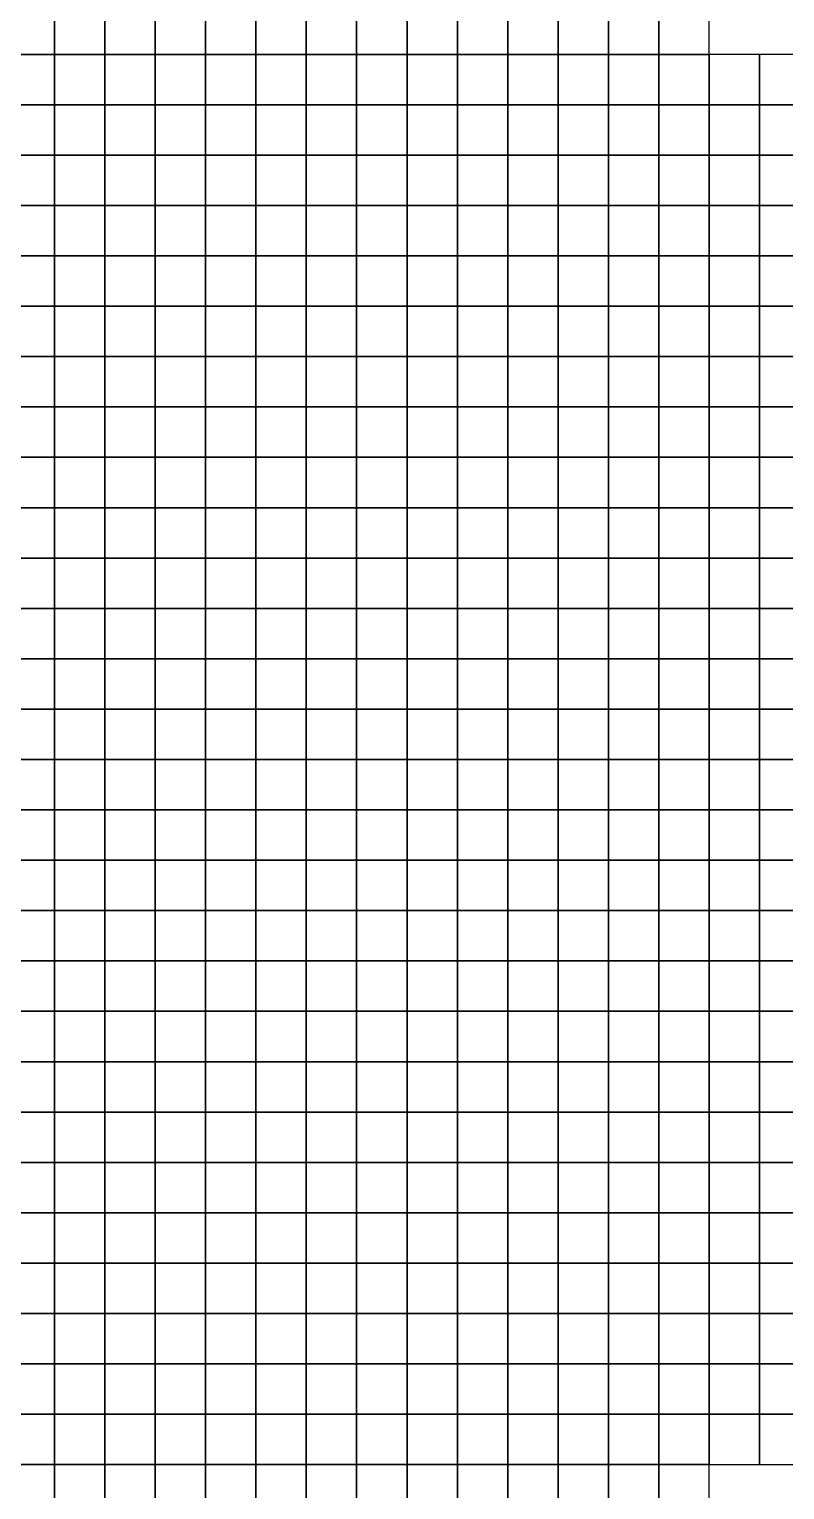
# Model space of a CAD drawing. Extents: x -2.8 to 74.5, y -0.2 to 18.4.
# Drawn here: x 51.57 to 54.57, y 6.1 to 11.9 of the extents above; entities that cross this region are included whole.
import ezdxf

# ---------------------------------------------------------------- set-up
doc = ezdxf.new("R2010")
doc.units = 0
doc.header["$MEASUREMENT"] = 0
doc.layers.add('layer_elements', color=7, linetype='Continuous')

msp = doc.modelspace()

# ---------------------------------------------------------------- linework, layer by layer
at = {"layer": 'layer_elements', "color": 171, "true_color": 0x8080ff}
for points in [[(51.47, 11.8), (51.67, 11.8), (51.67, 12), (51.47, 12)], [(51.67, 11.8), (51.87, 11.8), (51.87, 12), (51.67, 12)], [(51.87, 11.8), (52.07, 11.8), (52.07, 12), (51.87, 12)], [(51.47, 11.6), (51.67, 11.6), (51.67, 11.8), (51.47, 11.8)], [(51.67, 11.6), (51.87, 11.6), (51.87, 11.8), (51.67, 11.8)], [(51.87, 11.6), (52.07, 11.6), (52.07, 11.8), (51.87, 11.8)], [(52.07, 11.6), (52.27, 11.6), (52.27, 11.8), (52.07, 11.8)], [(52.67, 11.6), (52.87, 11.6), (52.87, 11.8), (52.67, 11.8)], [(51.47, 11.4), (51.67, 11.4), (51.67, 11.6), (51.47, 11.6)], [(51.67, 11.4), (51.87, 11.4), (51.87, 11.6), (51.67, 11.6)], [(51.87, 11.4), (52.07, 11.4), (52.07, 11.6), (51.87, 11.6)], [(52.07, 11.4), (52.27, 11.4), (52.27, 11.6), (52.07, 11.6)], [(52.27, 11.4), (52.47, 11.4), (52.47, 11.6), (52.27, 11.6)], [(52.47, 11.4), (52.67, 11.4), (52.67, 11.6), (52.47, 11.6)], [(52.67, 11.4), (52.87, 11.4), (52.87, 11.6), (52.67, 11.6)], [(52.87, 11.4), (53.07, 11.4), (53.07, 11.6), (52.87, 11.6)], [(51.47, 11.2), (51.67, 11.2), (51.67, 11.4), (51.47, 11.4)], [(51.67, 11.2), (51.87, 11.2), (51.87, 11.4), (51.67, 11.4)], [(51.87, 11.2), (52.07, 11.2), (52.07, 11.4), (51.87, 11.4)], [(52.07, 11.2), (52.27, 11.2), (52.27, 11.4), (52.07, 11.4)], [(52.27, 11.2), (52.47, 11.2), (52.47, 11.4), (52.27, 11.4)], [(52.47, 11.2), (52.67, 11.2), (52.67, 11.4), (52.47, 11.4)], [(52.67, 11.2), (52.87, 11.2), (52.87, 11.4), (52.67, 11.4)], [(52.87, 11.2), (53.07, 11.2), (53.07, 11.4), (52.87, 11.4)], [(51.47, 11), (51.67, 11), (51.67, 11.2), (51.47, 11.2)], [(51.67, 11), (51.87, 11), (51.87, 11.2), (51.67, 11.2)], [(51.87, 11), (52.07, 11), (52.07, 11.2), (51.87, 11.2)], [(52.07, 11), (52.27, 11), (52.27, 11.2), (52.07, 11.2)], [(52.27, 11), (52.47, 11), (52.47, 11.2), (52.27, 11.2)], [(52.47, 11), (52.67, 11), (52.67, 11.2), (52.47, 11.2)], [(52.67, 11), (52.87, 11), (52.87, 11.2), (52.67, 11.2)], [(52.87, 11), (53.07, 11), (53.07, 11.2), (52.87, 11.2)], [(53.07, 11), (53.27, 11), (53.27, 11.2), (53.07, 11.2)], [(53.27, 11), (53.47, 11), (53.47, 11.2), (53.27, 11.2)], [(51.47, 10.8), (51.67, 10.8), (51.67, 11), (51.47, 11)], [(51.67, 10.8), (51.87, 10.8), (51.87, 11), (51.67, 11)], [(51.87, 10.8), (52.07, 10.8), (52.07, 11), (51.87, 11)], [(52.07, 10.8), (52.27, 10.8), (52.27, 11), (52.07, 11)], [(52.27, 10.8), (52.47, 10.8), (52.47, 11), (52.27, 11)], [(52.47, 10.8), (52.67, 10.8), (52.67, 11), (52.47, 11)], [(52.67, 10.8), (52.87, 10.8), (52.87, 11), (52.67, 11)], [(52.87, 10.8), (53.07, 10.8), (53.07, 11), (52.87, 11)], [(53.07, 10.8), (53.27, 10.8), (53.27, 11), (53.07, 11)], [(53.27, 10.8), (53.47, 10.8), (53.47, 11), (53.27, 11)], [(53.47, 10.8), (53.67, 10.8), (53.67, 11), (53.47, 11)], [(53.67, 10.8), (53.87, 10.8), (53.87, 11), (53.67, 11)], [(53.87, 10.8), (54.07, 10.8), (54.07, 11), (53.87, 11)], [(54.07, 10.8), (54.27, 10.8), (54.27, 11), (54.07, 11)], [(54.27, 10.8), (54.47, 10.8), (54.47, 11), (54.27, 11)], [(54.47, 10.8), (54.67, 10.8), (54.67, 11), (54.47, 11)], [(51.47, 10.6), (51.67, 10.6), (51.67, 10.8), (51.47, 10.8)], [(51.67, 10.6), (51.87, 10.6), (51.87, 10.8), (51.67, 10.8)], [(51.87, 10.6), (52.07, 10.6), (52.07, 10.8), (51.87, 10.8)], [(52.07, 10.6), (52.27, 10.6), (52.27, 10.8), (52.07, 10.8)], [(52.27, 10.6), (52.47, 10.6), (52.47, 10.8), (52.27, 10.8)], [(52.47, 10.6), (52.67, 10.6), (52.67, 10.8), (52.47, 10.8)], [(52.67, 10.6), (52.87, 10.6), (52.87, 10.8), (52.67, 10.8)], [(52.87, 10.6), (53.07, 10.6), (53.07, 10.8), (52.87, 10.8)], [(53.07, 10.6), (53.27, 10.6), (53.27, 10.8), (53.07, 10.8)], [(53.27, 10.6), (53.47, 10.6), (53.47, 10.8), (53.27, 10.8)], [(53.47, 10.6), (53.67, 10.6), (53.67, 10.8), (53.47, 10.8)], [(53.67, 10.6), (53.87, 10.6), (53.87, 10.8), (53.67, 10.8)], [(53.87, 10.6), (54.07, 10.6), (54.07, 10.8), (53.87, 10.8)], [(54.07, 10.6), (54.27, 10.6), (54.27, 10.8), (54.07, 10.8)], [(54.27, 10.6), (54.47, 10.6), (54.47, 10.8), (54.27, 10.8)], [(54.47, 10.6), (54.67, 10.6), (54.67, 10.8), (54.47, 10.8)], [(51.47, 10.4), (51.67, 10.4), (51.67, 10.6), (51.47, 10.6)], [(51.67, 10.4), (51.87, 10.4), (51.87, 10.6), (51.67, 10.6)], [(51.87, 10.4), (52.07, 10.4), (52.07, 10.6), (51.87, 10.6)], [(52.07, 10.4), (52.27, 10.4), (52.27, 10.6), (52.07, 10.6)], [(52.27, 10.4), (52.47, 10.4), (52.47, 10.6), (52.27, 10.6)], [(52.47, 10.4), (52.67, 10.4), (52.67, 10.6), (52.47, 10.6)], [(52.67, 10.4), (52.87, 10.4), (52.87, 10.6), (52.67, 10.6)], [(52.87, 10.4), (53.07, 10.4), (53.07, 10.6), (52.87, 10.6)], [(53.07, 10.4), (53.27, 10.4), (53.27, 10.6), (53.07, 10.6)], [(53.27, 10.4), (53.47, 10.4), (53.47, 10.6), (53.27, 10.6)], [(53.47, 10.4), (53.67, 10.4), (53.67, 10.6), (53.47, 10.6)], [(53.67, 10.4), (53.87, 10.4), (53.87, 10.6), (53.67, 10.6)], [(53.87, 10.4), (54.07, 10.4), (54.07, 10.6), (53.87, 10.6)], [(54.07, 10.4), (54.27, 10.4), (54.27, 10.6), (54.07, 10.6)], [(54.27, 10.4), (54.47, 10.4), (54.47, 10.6), (54.27, 10.6)], [(54.47, 10.4), (54.67, 10.4), (54.67, 10.6), (54.47, 10.6)], [(51.47, 10.2), (51.67, 10.2), (51.67, 10.4), (51.47, 10.4)], [(51.67, 10.2), (51.87, 10.2), (51.87, 10.4), (51.67, 10.4)], [(51.87, 10.2), (52.07, 10.2), (52.07, 10.4), (51.87, 10.4)], [(52.07, 10.2), (52.27, 10.2), (52.27, 10.4), (52.07, 10.4)], [(52.27, 10.2), (52.47, 10.2), (52.47, 10.4), (52.27, 10.4)], [(52.47, 10.2), (52.67, 10.2), (52.67, 10.4), (52.47, 10.4)], [(52.67, 10.2), (52.87, 10.2), (52.87, 10.4), (52.67, 10.4)], [(52.87, 10.2), (53.07, 10.2), (53.07, 10.4), (52.87, 10.4)], [(53.07, 10.2), (53.27, 10.2), (53.27, 10.4), (53.07, 10.4)], [(53.27, 10.2), (53.47, 10.2), (53.47, 10.4), (53.27, 10.4)], [(53.47, 10.2), (53.67, 10.2), (53.67, 10.4), (53.47, 10.4)], [(53.67, 10.2), (53.87, 10.2), (53.87, 10.4), (53.67, 10.4)], [(53.87, 10.2), (54.07, 10.2), (54.07, 10.4), (53.87, 10.4)], [(54.07, 10.2), (54.27, 10.2), (54.27, 10.4), (54.07, 10.4)], [(54.27, 10.2), (54.47, 10.2), (54.47, 10.4), (54.27, 10.4)], [(54.47, 10.2), (54.67, 10.2), (54.67, 10.4), (54.47, 10.4)], [(51.47, 10), (51.67, 10), (51.67, 10.2), (51.47, 10.2)], [(51.67, 10), (51.87, 10), (51.87, 10.2), (51.67, 10.2)], [(51.87, 10), (52.07, 10), (52.07, 10.2), (51.87, 10.2)], [(52.07, 10), (52.27, 10), (52.27, 10.2), (52.07, 10.2)], [(52.27, 10), (52.47, 10), (52.47, 10.2), (52.27, 10.2)], [(52.47, 10), (52.67, 10), (52.67, 10.2), (52.47, 10.2)], [(52.67, 10), (52.87, 10), (52.87, 10.2), (52.67, 10.2)], [(52.87, 10), (53.07, 10), (53.07, 10.2), (52.87, 10.2)], [(53.07, 10), (53.27, 10), (53.27, 10.2), (53.07, 10.2)], [(53.27, 10), (53.47, 10), (53.47, 10.2), (53.27, 10.2)], [(53.47, 10), (53.67, 10), (53.67, 10.2), (53.47, 10.2)], [(53.67, 10), (53.87, 10), (53.87, 10.2), (53.67, 10.2)], [(53.87, 10), (54.07, 10), (54.07, 10.2), (53.87, 10.2)], [(54.07, 10), (54.27, 10), (54.27, 10.2), (54.07, 10.2)], [(54.27, 10), (54.47, 10), (54.47, 10.2), (54.27, 10.2)], [(54.47, 10), (54.67, 10), (54.67, 10.2), (54.47, 10.2)], [(51.47, 9.8), (51.67, 9.8), (51.67, 10), (51.47, 10)], [(51.67, 9.8), (51.87, 9.8), (51.87, 10), (51.67, 10)], [(51.87, 9.8), (52.07, 9.8), (52.07, 10), (51.87, 10)], [(52.07, 9.8), (52.27, 9.8), (52.27, 10), (52.07, 10)], [(52.27, 9.8), (52.47, 9.8), (52.47, 10), (52.27, 10)], [(52.47, 9.8), (52.67, 9.8), (52.67, 10), (52.47, 10)], [(52.67, 9.8), (52.87, 9.8), (52.87, 10), (52.67, 10)], [(52.87, 9.8), (53.07, 9.8), (53.07, 10), (52.87, 10)], [(53.07, 9.8), (53.27, 9.8), (53.27, 10), (53.07, 10)], [(53.27, 9.8), (53.47, 9.8), (53.47, 10), (53.27, 10)], [(53.47, 9.8), (53.67, 9.8), (53.67, 10), (53.47, 10)], [(53.67, 9.8), (53.87, 9.8), (53.87, 10), (53.67, 10)], [(53.87, 9.8), (54.07, 9.8), (54.07, 10), (53.87, 10)], [(54.07, 9.8), (54.27, 9.8), (54.27, 10), (54.07, 10)], [(54.27, 9.8), (54.47, 9.8), (54.47, 10), (54.27, 10)], [(54.47, 9.8), (54.67, 9.8), (54.67, 10), (54.47, 10)], [(51.47, 9.6), (51.67, 9.6), (51.67, 9.8), (51.47, 9.8)], [(51.67, 9.6), (51.87, 9.6), (51.87, 9.8), (51.67, 9.8)], [(51.87, 9.6), (52.07, 9.6), (52.07, 9.8), (51.87, 9.8)], [(52.07, 9.6), (52.27, 9.6), (52.27, 9.8), (52.07, 9.8)], [(52.27, 9.6), (52.47, 9.6), (52.47, 9.8), (52.27, 9.8)], [(52.47, 9.6), (52.67, 9.6), (52.67, 9.8), (52.47, 9.8)], [(52.67, 9.6), (52.87, 9.6), (52.87, 9.8), (52.67, 9.8)], [(52.87, 9.6), (53.07, 9.6), (53.07, 9.8), (52.87, 9.8)], [(53.07, 9.6), (53.27, 9.6), (53.27, 9.8), (53.07, 9.8)], [(53.27, 9.6), (53.47, 9.6), (53.47, 9.8), (53.27, 9.8)], [(53.47, 9.6), (53.67, 9.6), (53.67, 9.8), (53.47, 9.8)], [(53.67, 9.6), (53.87, 9.6), (53.87, 9.8), (53.67, 9.8)], [(53.87, 9.6), (54.07, 9.6), (54.07, 9.8), (53.87, 9.8)], [(54.07, 9.6), (54.27, 9.6), (54.27, 9.8), (54.07, 9.8)], [(54.27, 9.6), (54.47, 9.6), (54.47, 9.8), (54.27, 9.8)], [(54.47, 9.6), (54.67, 9.6), (54.67, 9.8), (54.47, 9.8)], [(51.47, 9.4), (51.67, 9.4), (51.67, 9.6), (51.47, 9.6)], [(51.67, 9.4), (51.87, 9.4), (51.87, 9.6), (51.67, 9.6)], [(51.87, 9.4), (52.07, 9.4), (52.07, 9.6), (51.87, 9.6)], [(52.07, 9.4), (52.27, 9.4), (52.27, 9.6), (52.07, 9.6)], [(52.27, 9.4), (52.47, 9.4), (52.47, 9.6), (52.27, 9.6)], [(52.47, 9.4), (52.67, 9.4), (52.67, 9.6), (52.47, 9.6)], [(52.67, 9.4), (52.87, 9.4), (52.87, 9.6), (52.67, 9.6)], [(52.87, 9.4), (53.07, 9.4), (53.07, 9.6), (52.87, 9.6)], [(53.07, 9.4), (53.27, 9.4), (53.27, 9.6), (53.07, 9.6)], [(53.27, 9.4), (53.47, 9.4), (53.47, 9.6), (53.27, 9.6)], [(53.47, 9.4), (53.67, 9.4), (53.67, 9.6), (53.47, 9.6)], [(53.67, 9.4), (53.87, 9.4), (53.87, 9.6), (53.67, 9.6)], [(53.87, 9.4), (54.07, 9.4), (54.07, 9.6), (53.87, 9.6)], [(54.07, 9.4), (54.27, 9.4), (54.27, 9.6), (54.07, 9.6)], [(54.27, 9.4), (54.47, 9.4), (54.47, 9.6), (54.27, 9.6)], [(54.47, 9.4), (54.67, 9.4), (54.67, 9.6), (54.47, 9.6)], [(51.47, 9.2), (51.67, 9.2), (51.67, 9.4), (51.47, 9.4)], [(51.67, 9.2), (51.87, 9.2), (51.87, 9.4), (51.67, 9.4)], [(51.87, 9.2), (52.07, 9.2), (52.07, 9.4), (51.87, 9.4)], [(52.07, 9.2), (52.27, 9.2), (52.27, 9.4), (52.07, 9.4)], [(52.27, 9.2), (52.47, 9.2), (52.47, 9.4), (52.27, 9.4)], [(52.47, 9.2), (52.67, 9.2), (52.67, 9.4), (52.47, 9.4)], [(52.67, 9.2), (52.87, 9.2), (52.87, 9.4), (52.67, 9.4)], [(52.87, 9.2), (53.07, 9.2), (53.07, 9.4), (52.87, 9.4)], [(53.07, 9.2), (53.27, 9.2), (53.27, 9.4), (53.07, 9.4)], [(53.27, 9.2), (53.47, 9.2), (53.47, 9.4), (53.27, 9.4)], [(53.47, 9.2), (53.67, 9.2), (53.67, 9.4), (53.47, 9.4)], [(53.67, 9.2), (53.87, 9.2), (53.87, 9.4), (53.67, 9.4)], [(53.87, 9.2), (54.07, 9.2), (54.07, 9.4), (53.87, 9.4)], [(54.07, 9.2), (54.27, 9.2), (54.27, 9.4), (54.07, 9.4)], [(54.27, 9.2), (54.47, 9.2), (54.47, 9.4), (54.27, 9.4)], [(54.47, 9.2), (54.67, 9.2), (54.67, 9.4), (54.47, 9.4)], [(51.47, 9), (51.67, 9), (51.67, 9.2), (51.47, 9.2)], [(51.67, 9), (51.87, 9), (51.87, 9.2), (51.67, 9.2)], [(51.87, 9), (52.07, 9), (52.07, 9.2), (51.87, 9.2)], [(52.07, 9), (52.27, 9), (52.27, 9.2), (52.07, 9.2)], [(52.27, 9), (52.47, 9), (52.47, 9.2), (52.27, 9.2)], [(52.47, 9), (52.67, 9), (52.67, 9.2), (52.47, 9.2)], [(52.67, 9), (52.87, 9), (52.87, 9.2), (52.67, 9.2)], [(52.87, 9), (53.07, 9), (53.07, 9.2), (52.87, 9.2)], [(53.07, 9), (53.27, 9), (53.27, 9.2), (53.07, 9.2)], [(53.27, 9), (53.47, 9), (53.47, 9.2), (53.27, 9.2)], [(53.47, 9), (53.67, 9), (53.67, 9.2), (53.47, 9.2)], [(53.67, 9), (53.87, 9), (53.87, 9.2), (53.67, 9.2)], [(53.87, 9), (54.07, 9), (54.07, 9.2), (53.87, 9.2)], [(54.07, 9), (54.27, 9), (54.27, 9.2), (54.07, 9.2)], [(54.27, 9), (54.47, 9), (54.47, 9.2), (54.27, 9.2)], [(54.47, 9), (54.67, 9), (54.67, 9.2), (54.47, 9.2)], [(51.47, 8.8), (51.67, 8.8), (51.67, 9), (51.47, 9)], [(51.67, 8.8), (51.87, 8.8), (51.87, 9), (51.67, 9)], [(51.87, 8.8), (52.07, 8.8), (52.07, 9), (51.87, 9)], [(52.07, 8.8), (52.27, 8.8), (52.27, 9), (52.07, 9)], [(52.27, 8.8), (52.47, 8.8), (52.47, 9), (52.27, 9)], [(52.47, 8.8), (52.67, 8.8), (52.67, 9), (52.47, 9)], [(52.67, 8.8), (52.87, 8.8), (52.87, 9), (52.67, 9)], [(52.87, 8.8), (53.07, 8.8), (53.07, 9), (52.87, 9)], [(53.07, 8.8), (53.27, 8.8), (53.27, 9), (53.07, 9)], [(53.27, 8.8), (53.47, 8.8), (53.47, 9), (53.27, 9)], [(53.47, 8.8), (53.67, 8.8), (53.67, 9), (53.47, 9)], [(53.67, 8.8), (53.87, 8.8), (53.87, 9), (53.67, 9)], [(53.87, 8.8), (54.07, 8.8), (54.07, 9), (53.87, 9)], [(54.07, 8.8), (54.27, 8.8), (54.27, 9), (54.07, 9)], [(54.27, 8.8), (54.47, 8.8), (54.47, 9), (54.27, 9)], [(54.47, 8.8), (54.67, 8.8), (54.67, 9), (54.47, 9)], [(51.47, 8.6), (51.67, 8.6), (51.67, 8.8), (51.47, 8.8)], [(51.67, 8.6), (51.87, 8.6), (51.87, 8.8), (51.67, 8.8)], [(51.87, 8.6), (52.07, 8.6), (52.07, 8.8), (51.87, 8.8)], [(52.07, 8.6), (52.27, 8.6), (52.27, 8.8), (52.07, 8.8)], [(52.27, 8.6), (52.47, 8.6), (52.47, 8.8), (52.27, 8.8)], [(52.47, 8.6), (52.67, 8.6), (52.67, 8.8), (52.47, 8.8)], [(52.67, 8.6), (52.87, 8.6), (52.87, 8.8), (52.67, 8.8)], [(52.87, 8.6), (53.07, 8.6), (53.07, 8.8), (52.87, 8.8)], [(53.07, 8.6), (53.27, 8.6), (53.27, 8.8), (53.07, 8.8)], [(53.27, 8.6), (53.47, 8.6), (53.47, 8.8), (53.27, 8.8)], [(53.47, 8.6), (53.67, 8.6), (53.67, 8.8), (53.47, 8.8)], [(53.67, 8.6), (53.87, 8.6), (53.87, 8.8), (53.67, 8.8)], [(53.87, 8.6), (54.07, 8.6), (54.07, 8.8), (53.87, 8.8)], [(54.07, 8.6), (54.27, 8.6), (54.27, 8.8), (54.07, 8.8)], [(54.27, 8.6), (54.47, 8.6), (54.47, 8.8), (54.27, 8.8)], [(54.47, 8.6), (54.67, 8.6), (54.67, 8.8), (54.47, 8.8)], [(51.47, 8.4), (51.67, 8.4), (51.67, 8.6), (51.47, 8.6)], [(51.67, 8.4), (51.87, 8.4), (51.87, 8.6), (51.67, 8.6)], [(51.87, 8.4), (52.07, 8.4), (52.07, 8.6), (51.87, 8.6)], [(52.07, 8.4), (52.27, 8.4), (52.27, 8.6), (52.07, 8.6)], [(52.27, 8.4), (52.47, 8.4), (52.47, 8.6), (52.27, 8.6)], [(52.47, 8.4), (52.67, 8.4), (52.67, 8.6), (52.47, 8.6)], [(52.67, 8.4), (52.87, 8.4), (52.87, 8.6), (52.67, 8.6)], [(52.87, 8.4), (53.07, 8.4), (53.07, 8.6), (52.87, 8.6)], [(53.07, 8.4), (53.27, 8.4), (53.27, 8.6), (53.07, 8.6)], [(53.27, 8.4), (53.47, 8.4), (53.47, 8.6), (53.27, 8.6)], [(53.47, 8.4), (53.67, 8.4), (53.67, 8.6), (53.47, 8.6)], [(53.67, 8.4), (53.87, 8.4), (53.87, 8.6), (53.67, 8.6)], [(53.87, 8.4), (54.07, 8.4), (54.07, 8.6), (53.87, 8.6)], [(54.07, 8.4), (54.27, 8.4), (54.27, 8.6), (54.07, 8.6)], [(54.27, 8.4), (54.47, 8.4), (54.47, 8.6), (54.27, 8.6)], [(54.47, 8.4), (54.67, 8.4), (54.67, 8.6), (54.47, 8.6)], [(51.47, 8.2), (51.67, 8.2), (51.67, 8.4), (51.47, 8.4)], [(51.67, 8.2), (51.87, 8.2), (51.87, 8.4), (51.67, 8.4)], [(51.87, 8.2), (52.07, 8.2), (52.07, 8.4), (51.87, 8.4)], [(52.07, 8.2), (52.27, 8.2), (52.27, 8.4), (52.07, 8.4)], [(52.27, 8.2), (52.47, 8.2), (52.47, 8.4), (52.27, 8.4)], [(52.47, 8.2), (52.67, 8.2), (52.67, 8.4), (52.47, 8.4)], [(52.67, 8.2), (52.87, 8.2), (52.87, 8.4), (52.67, 8.4)], [(52.87, 8.2), (53.07, 8.2), (53.07, 8.4), (52.87, 8.4)], [(53.07, 8.2), (53.27, 8.2), (53.27, 8.4), (53.07, 8.4)], [(53.27, 8.2), (53.47, 8.2), (53.47, 8.4), (53.27, 8.4)], [(53.47, 8.2), (53.67, 8.2), (53.67, 8.4), (53.47, 8.4)], [(53.67, 8.2), (53.87, 8.2), (53.87, 8.4), (53.67, 8.4)], [(53.87, 8.2), (54.07, 8.2), (54.07, 8.4), (53.87, 8.4)], [(54.07, 8.2), (54.27, 8.2), (54.27, 8.4), (54.07, 8.4)], [(54.27, 8.2), (54.47, 8.2), (54.47, 8.4), (54.27, 8.4)], [(54.47, 8.2), (54.67, 8.2), (54.67, 8.4), (54.47, 8.4)], [(51.47, 8), (51.67, 8), (51.67, 8.2), (51.47, 8.2)], [(51.67, 8), (51.87, 8), (51.87, 8.2), (51.67, 8.2)], [(51.87, 8), (52.07, 8), (52.07, 8.2), (51.87, 8.2)], [(52.07, 8), (52.27, 8), (52.27, 8.2), (52.07, 8.2)], [(52.27, 8), (52.47, 8), (52.47, 8.2), (52.27, 8.2)], [(52.47, 8), (52.67, 8), (52.67, 8.2), (52.47, 8.2)], [(52.67, 8), (52.87, 8), (52.87, 8.2), (52.67, 8.2)], [(52.87, 8), (53.07, 8), (53.07, 8.2), (52.87, 8.2)], [(53.07, 8), (53.27, 8), (53.27, 8.2), (53.07, 8.2)], [(53.27, 8), (53.47, 8), (53.47, 8.2), (53.27, 8.2)], [(53.47, 8), (53.67, 8), (53.67, 8.2), (53.47, 8.2)], [(53.67, 8), (53.87, 8), (53.87, 8.2), (53.67, 8.2)], [(53.87, 8), (54.07, 8), (54.07, 8.2), (53.87, 8.2)], [(54.07, 8), (54.27, 8), (54.27, 8.2), (54.07, 8.2)], [(54.27, 8), (54.47, 8), (54.47, 8.2), (54.27, 8.2)], [(54.47, 8), (54.67, 8), (54.67, 8.2), (54.47, 8.2)], [(51.47, 7.8), (51.67, 7.8), (51.67, 8), (51.47, 8)], [(51.67, 7.8), (51.87, 7.8), (51.87, 8), (51.67, 8)], [(51.87, 7.8), (52.07, 7.8), (52.07, 8), (51.87, 8)], [(52.07, 7.8), (52.27, 7.8), (52.27, 8), (52.07, 8)], [(52.27, 7.8), (52.47, 7.8), (52.47, 8), (52.27, 8)], [(52.47, 7.8), (52.67, 7.8), (52.67, 8), (52.47, 8)], [(52.67, 7.8), (52.87, 7.8), (52.87, 8), (52.67, 8)], [(52.87, 7.8), (53.07, 7.8), (53.07, 8), (52.87, 8)], [(53.07, 7.8), (53.27, 7.8), (53.27, 8), (53.07, 8)], [(53.27, 7.8), (53.47, 7.8), (53.47, 8), (53.27, 8)], [(53.47, 7.8), (53.67, 7.8), (53.67, 8), (53.47, 8)], [(53.67, 7.8), (53.87, 7.8), (53.87, 8), (53.67, 8)], [(53.87, 7.8), (54.07, 7.8), (54.07, 8), (53.87, 8)], [(54.07, 7.8), (54.27, 7.8), (54.27, 8), (54.07, 8)], [(54.27, 7.8), (54.47, 7.8), (54.47, 8), (54.27, 8)], [(54.47, 7.8), (54.67, 7.8), (54.67, 8), (54.47, 8)], [(51.47, 7.6), (51.67, 7.6), (51.67, 7.8), (51.47, 7.8)], [(51.67, 7.6), (51.87, 7.6), (51.87, 7.8), (51.67, 7.8)], [(51.87, 7.6), (52.07, 7.6), (52.07, 7.8), (51.87, 7.8)], [(52.07, 7.6), (52.27, 7.6), (52.27, 7.8), (52.07, 7.8)], [(52.27, 7.6), (52.47, 7.6), (52.47, 7.8), (52.27, 7.8)], [(52.47, 7.6), (52.67, 7.6), (52.67, 7.8), (52.47, 7.8)], [(52.67, 7.6), (52.87, 7.6), (52.87, 7.8), (52.67, 7.8)], [(52.87, 7.6), (53.07, 7.6), (53.07, 7.8), (52.87, 7.8)], [(53.07, 7.6), (53.27, 7.6), (53.27, 7.8), (53.07, 7.8)], [(53.27, 7.6), (53.47, 7.6), (53.47, 7.8), (53.27, 7.8)], [(53.47, 7.6), (53.67, 7.6), (53.67, 7.8), (53.47, 7.8)], [(53.67, 7.6), (53.87, 7.6), (53.87, 7.8), (53.67, 7.8)], [(53.87, 7.6), (54.07, 7.6), (54.07, 7.8), (53.87, 7.8)], [(54.07, 7.6), (54.27, 7.6), (54.27, 7.8), (54.07, 7.8)], [(54.27, 7.6), (54.47, 7.6), (54.47, 7.8), (54.27, 7.8)], [(54.47, 7.6), (54.67, 7.6), (54.67, 7.8), (54.47, 7.8)], [(51.47, 7.4), (51.67, 7.4), (51.67, 7.6), (51.47, 7.6)], [(51.67, 7.4), (51.87, 7.4), (51.87, 7.6), (51.67, 7.6)], [(51.87, 7.4), (52.07, 7.4), (52.07, 7.6), (51.87, 7.6)], [(52.07, 7.4), (52.27, 7.4), (52.27, 7.6), (52.07, 7.6)], [(52.27, 7.4), (52.47, 7.4), (52.47, 7.6), (52.27, 7.6)], [(52.47, 7.4), (52.67, 7.4), (52.67, 7.6), (52.47, 7.6)], [(52.67, 7.4), (52.87, 7.4), (52.87, 7.6), (52.67, 7.6)], [(52.87, 7.4), (53.07, 7.4), (53.07, 7.6), (52.87, 7.6)], [(53.07, 7.4), (53.27, 7.4), (53.27, 7.6), (53.07, 7.6)], [(53.27, 7.4), (53.47, 7.4), (53.47, 7.6), (53.27, 7.6)], [(53.47, 7.4), (53.67, 7.4), (53.67, 7.6), (53.47, 7.6)], [(53.67, 7.4), (53.87, 7.4), (53.87, 7.6), (53.67, 7.6)], [(53.87, 7.4), (54.07, 7.4), (54.07, 7.6), (53.87, 7.6)], [(54.07, 7.4), (54.27, 7.4), (54.27, 7.6), (54.07, 7.6)], [(54.27, 7.4), (54.47, 7.4), (54.47, 7.6), (54.27, 7.6)], [(54.47, 7.4), (54.67, 7.4), (54.67, 7.6), (54.47, 7.6)], [(51.47, 7.2), (51.67, 7.2), (51.67, 7.4), (51.47, 7.4)], [(51.67, 7.2), (51.87, 7.2), (51.87, 7.4), (51.67, 7.4)], [(51.87, 7.2), (52.07, 7.2), (52.07, 7.4), (51.87, 7.4)], [(52.07, 7.2), (52.27, 7.2), (52.27, 7.4), (52.07, 7.4)], [(52.27, 7.2), (52.47, 7.2), (52.47, 7.4), (52.27, 7.4)], [(52.47, 7.2), (52.67, 7.2), (52.67, 7.4), (52.47, 7.4)], [(52.67, 7.2), (52.87, 7.2), (52.87, 7.4), (52.67, 7.4)], [(52.87, 7.2), (53.07, 7.2), (53.07, 7.4), (52.87, 7.4)], [(53.07, 7.2), (53.27, 7.2), (53.27, 7.4), (53.07, 7.4)], [(53.27, 7.2), (53.47, 7.2), (53.47, 7.4), (53.27, 7.4)], [(53.47, 7.2), (53.67, 7.2), (53.67, 7.4), (53.47, 7.4)], [(53.67, 7.2), (53.87, 7.2), (53.87, 7.4), (53.67, 7.4)], [(53.87, 7.2), (54.07, 7.2), (54.07, 7.4), (53.87, 7.4)], [(54.07, 7.2), (54.27, 7.2), (54.27, 7.4), (54.07, 7.4)], [(54.27, 7.2), (54.47, 7.2), (54.47, 7.4), (54.27, 7.4)], [(54.47, 7.2), (54.67, 7.2), (54.67, 7.4), (54.47, 7.4)], [(51.47, 7), (51.67, 7), (51.67, 7.2), (51.47, 7.2)], [(51.67, 7), (51.87, 7), (51.87, 7.2), (51.67, 7.2)], [(51.87, 7), (52.07, 7), (52.07, 7.2), (51.87, 7.2)], [(52.07, 7), (52.27, 7), (52.27, 7.2), (52.07, 7.2)], [(52.27, 7), (52.47, 7), (52.47, 7.2), (52.27, 7.2)], [(52.47, 7), (52.67, 7), (52.67, 7.2), (52.47, 7.2)], [(52.67, 7), (52.87, 7), (52.87, 7.2), (52.67, 7.2)], [(52.87, 7), (53.07, 7), (53.07, 7.2), (52.87, 7.2)], [(53.07, 7), (53.27, 7), (53.27, 7.2), (53.07, 7.2)], [(53.27, 7), (53.47, 7), (53.47, 7.2), (53.27, 7.2)], [(53.47, 7), (53.67, 7), (53.67, 7.2), (53.47, 7.2)], [(53.67, 7), (53.87, 7), (53.87, 7.2), (53.67, 7.2)], [(53.87, 7), (54.07, 7), (54.07, 7.2), (53.87, 7.2)], [(54.07, 7), (54.27, 7), (54.27, 7.2), (54.07, 7.2)], [(54.27, 7), (54.47, 7), (54.47, 7.2), (54.27, 7.2)], [(54.47, 7), (54.67, 7), (54.67, 7.2), (54.47, 7.2)], [(51.47, 6.8), (51.67, 6.8), (51.67, 7), (51.47, 7)], [(51.67, 6.8), (51.87, 6.8), (51.87, 7), (51.67, 7)], [(51.87, 6.8), (52.07, 6.8), (52.07, 7), (51.87, 7)], [(52.07, 6.8), (52.27, 6.8), (52.27, 7), (52.07, 7)], [(52.27, 6.8), (52.47, 6.8), (52.47, 7), (52.27, 7)], [(52.47, 6.8), (52.67, 6.8), (52.67, 7), (52.47, 7)], [(52.67, 6.8), (52.87, 6.8), (52.87, 7), (52.67, 7)], [(52.87, 6.8), (53.07, 6.8), (53.07, 7), (52.87, 7)], [(53.07, 6.8), (53.27, 6.8), (53.27, 7), (53.07, 7)], [(53.27, 6.8), (53.47, 6.8), (53.47, 7), (53.27, 7)], [(53.47, 6.8), (53.67, 6.8), (53.67, 7), (53.47, 7)], [(53.67, 6.8), (53.87, 6.8), (53.87, 7), (53.67, 7)], [(53.87, 6.8), (54.07, 6.8), (54.07, 7), (53.87, 7)], [(54.07, 6.8), (54.27, 6.8), (54.27, 7), (54.07, 7)], [(54.27, 6.8), (54.47, 6.8), (54.47, 7), (54.27, 7)], [(54.47, 6.8), (54.67, 6.8), (54.67, 7), (54.47, 7)], [(51.47, 6.6), (51.67, 6.6), (51.67, 6.8), (51.47, 6.8)], [(51.67, 6.6), (51.87, 6.6), (51.87, 6.8), (51.67, 6.8)], [(51.87, 6.6), (52.07, 6.6), (52.07, 6.8), (51.87, 6.8)], [(52.07, 6.6), (52.27, 6.6), (52.27, 6.8), (52.07, 6.8)], [(52.27, 6.6), (52.47, 6.6), (52.47, 6.8), (52.27, 6.8)], [(52.47, 6.6), (52.67, 6.6), (52.67, 6.8), (52.47, 6.8)], [(52.67, 6.6), (52.87, 6.6), (52.87, 6.8), (52.67, 6.8)], [(52.87, 6.6), (53.07, 6.6), (53.07, 6.8), (52.87, 6.8)], [(53.07, 6.6), (53.27, 6.6), (53.27, 6.8), (53.07, 6.8)], [(53.27, 6.6), (53.47, 6.6), (53.47, 6.8), (53.27, 6.8)], [(51.47, 6.4), (51.67, 6.4), (51.67, 6.6), (51.47, 6.6)], [(51.67, 6.4), (51.87, 6.4), (51.87, 6.6), (51.67, 6.6)], [(51.87, 6.4), (52.07, 6.4), (52.07, 6.6), (51.87, 6.6)], [(52.07, 6.4), (52.27, 6.4), (52.27, 6.6), (52.07, 6.6)], [(52.27, 6.4), (52.47, 6.4), (52.47, 6.6), (52.27, 6.6)], [(52.47, 6.4), (52.67, 6.4), (52.67, 6.6), (52.47, 6.6)], [(52.67, 6.4), (52.87, 6.4), (52.87, 6.6), (52.67, 6.6)], [(52.87, 6.4), (53.07, 6.4), (53.07, 6.6), (52.87, 6.6)], [(53.07, 6.4), (53.27, 6.4), (53.27, 6.6), (53.07, 6.6)], [(53.27, 6.4), (53.47, 6.4), (53.47, 6.6), (53.27, 6.6)], [(51.47, 6.2), (51.67, 6.2), (51.67, 6.4), (51.47, 6.4)], [(51.67, 6.2), (51.87, 6.2), (51.87, 6.4), (51.67, 6.4)], [(51.87, 6.2), (52.07, 6.2), (52.07, 6.4), (51.87, 6.4)], [(52.07, 6.2), (52.27, 6.2), (52.27, 6.4), (52.07, 6.4)], [(52.27, 6.2), (52.47, 6.2), (52.47, 6.4), (52.27, 6.4)], [(52.47, 6.2), (52.67, 6.2), (52.67, 6.4), (52.47, 6.4)], [(52.67, 6.2), (52.87, 6.2), (52.87, 6.4), (52.67, 6.4)], [(52.87, 6.2), (53.07, 6.2), (53.07, 6.4), (52.87, 6.4)], [(53.07, 6.2), (53.27, 6.2), (53.27, 6.4), (53.07, 6.4)], [(53.27, 6.2), (53.47, 6.2), (53.47, 6.4), (53.27, 6.4)], [(51.47, 6), (51.67, 6), (51.67, 6.2), (51.47, 6.2)], [(51.67, 6), (51.87, 6), (51.87, 6.2), (51.67, 6.2)], [(51.87, 6), (52.07, 6), (52.07, 6.2), (51.87, 6.2)], [(52.07, 6), (52.27, 6), (52.27, 6.2), (52.07, 6.2)], [(52.27, 6), (52.47, 6), (52.47, 6.2), (52.27, 6.2)], [(52.47, 6), (52.67, 6), (52.67, 6.2), (52.47, 6.2)], [(52.67, 6), (52.87, 6), (52.87, 6.2), (52.67, 6.2)], [(52.87, 6), (53.07, 6), (53.07, 6.2), (52.87, 6.2)], [(53.07, 6), (53.27, 6), (53.27, 6.2), (53.07, 6.2)], [(53.27, 6), (53.47, 6), (53.47, 6.2), (53.27, 6.2)], [(53.47, 6), (53.67, 6), (53.67, 6.2), (53.47, 6.2)], [(53.87, 6), (54.07, 6, 0), (54.07, 6.2, 0), (53.87, 6.2)]]:
    msp.add_3dface(points, dxfattribs=at)
at = {"layer": 'layer_elements', "color": 51, "true_color": 0xffff73}
for points in [[(52.07, 11.8), (52.27, 11.8), (52.27, 12), (52.07, 12)], [(52.27, 11.8), (52.47, 11.8), (52.47, 12), (52.27, 12)], [(52.47, 11.8), (52.67, 11.8), (52.67, 12), (52.47, 12)], [(52.67, 11.8), (52.87, 11.8), (52.87, 12), (52.67, 12)], [(52.87, 11.8), (53.07, 11.8), (53.07, 12), (52.87, 12)], [(53.07, 11.8), (53.27, 11.8), (53.27, 12), (53.07, 12)], [(53.27, 11.8), (53.47, 11.8), (53.47, 12), (53.27, 12)], [(53.47, 11.8), (53.67, 11.8), (53.67, 12), (53.47, 12)], [(53.67, 11.8), (53.87, 11.8), (53.87, 12), (53.67, 12)], [(53.87, 11.8), (54.07, 11.8, 0), (54.07, 12, 0), (53.87, 12)], [(54.07, 11.8, 0), (54.27, 11.8), (54.27, 12), (54.07, 12, 0)], [(52.27, 11.6), (52.47, 11.6), (52.47, 11.8), (52.27, 11.8)], [(52.47, 11.6), (52.67, 11.6), (52.67, 11.8), (52.47, 11.8)], [(52.87, 11.6), (53.07, 11.6), (53.07, 11.8), (52.87, 11.8)], [(53.07, 11.6), (53.27, 11.6), (53.27, 11.8), (53.07, 11.8)], [(53.27, 11.6), (53.47, 11.6), (53.47, 11.8), (53.27, 11.8)], [(53.47, 11.6), (53.67, 11.6), (53.67, 11.8), (53.47, 11.8)], [(54.27, 11.6, 0), (54.47, 11.6), (54.47, 11.8), (54.27, 11.8)], [(54.47, 11.6), (54.67, 11.6), (54.67, 11.8), (54.47, 11.8)], [(53.07, 11.4), (53.27, 11.4), (53.27, 11.6), (53.07, 11.6)], [(53.27, 11.4), (53.47, 11.4), (53.47, 11.6), (53.27, 11.6)], [(53.47, 11.4), (53.67, 11.4), (53.67, 11.6), (53.47, 11.6)], [(53.07, 11.2), (53.27, 11.2), (53.27, 11.4), (53.07, 11.4)], [(53.27, 11.2), (53.47, 11.2), (53.47, 11.4), (53.27, 11.4)], [(53.47, 11.2), (53.67, 11.2), (53.67, 11.4), (53.47, 11.4)], [(53.67, 11.2), (53.87, 11.2), (53.87, 11.4), (53.67, 11.4)], [(53.87, 11.2), (54.07, 11.2), (54.07, 11.4), (53.87, 11.4)], [(54.07, 11.2), (54.27, 11.2), (54.27, 11.4), (54.07, 11.4)], [(54.27, 11.2), (54.47, 11.2), (54.47, 11.4), (54.27, 11.4)], [(53.47, 11), (53.67, 11), (53.67, 11.2), (53.47, 11.2)], [(53.67, 11), (53.87, 11), (53.87, 11.2), (53.67, 11.2)], [(53.87, 11), (54.07, 11), (54.07, 11.2), (53.87, 11.2)], [(54.07, 11), (54.27, 11), (54.27, 11.2), (54.07, 11.2)], [(54.27, 11), (54.47, 11), (54.47, 11.2), (54.27, 11.2)], [(54.47, 11), (54.67, 11), (54.67, 11.2), (54.47, 11.2)], [(53.47, 6.6), (53.67, 6.6), (53.67, 6.8), (53.47, 6.8)], [(53.67, 6.6), (53.87, 6.6), (53.87, 6.8), (53.67, 6.8)], [(53.87, 6.6), (54.07, 6.6), (54.07, 6.8), (53.87, 6.8)], [(54.07, 6.6), (54.27, 6.6), (54.27, 6.8), (54.07, 6.8)], [(54.27, 6.6), (54.47, 6.6), (54.47, 6.8), (54.27, 6.8)], [(54.47, 6.6), (54.67, 6.6), (54.67, 6.8), (54.47, 6.8)], [(53.47, 6.4), (53.67, 6.4), (53.67, 6.6), (53.47, 6.6)], [(53.67, 6.4), (53.87, 6.4), (53.87, 6.6), (53.67, 6.6)], [(54.27, 6.4), (54.47, 6.4, 0), (54.47, 6.6), (54.27, 6.6)], [(54.47, 6.4, 0), (54.67, 6.4), (54.67, 6.6), (54.47, 6.6)], [(53.47, 6.2), (53.67, 6.2), (53.67, 6.4), (53.47, 6.4)], [(53.67, 6.2), (53.87, 6.2), (53.87, 6.4), (53.67, 6.4)], [(54.27, 6.2), (54.47, 6.2), (54.47, 6.4, 0), (54.27, 6.4)], [(54.47, 6.2), (54.67, 6.2), (54.67, 6.4), (54.47, 6.4, 0)], [(53.67, 6), (53.87, 6), (53.87, 6.2), (53.67, 6.2)], [(54.07, 6, 0), (54.27, 6), (54.27, 6.2), (54.07, 6.2, 0)]]:
    msp.add_3dface(points, dxfattribs=at)
at = {"layer": 'layer_elements', "color": 40, "true_color": 0xffdc37}
for points in [[(53.67, 11.6), (53.87, 11.6), (53.87, 11.8), (53.67, 11.8)], [(53.87, 11.6), (54.07, 11.6), (54.07, 11.8, 0), (53.87, 11.8)], [(53.67, 11.4), (53.87, 11.4), (53.87, 11.6), (53.67, 11.6)], [(54.27, 11.4), (54.47, 11.4), (54.47, 11.6), (54.27, 11.6, 0)], [(54.47, 11.4), (54.67, 11.4), (54.67, 11.6), (54.47, 11.6)], [(54.47, 11.2), (54.67, 11.2), (54.67, 11.4), (54.47, 11.4)], [(53.87, 6.4), (54.07, 6.4), (54.07, 6.6), (53.87, 6.6)], [(54.07, 6.4), (54.27, 6.4), (54.27, 6.6), (54.07, 6.6)], [(53.87, 6.2), (54.07, 6.2, 0), (54.07, 6.4), (53.87, 6.4)], [(54.07, 6.2, 0), (54.27, 6.2), (54.27, 6.4), (54.07, 6.4)]]:
    msp.add_3dface(points, dxfattribs=at)
at = {"layer": 'layer_elements', "color": 40, "true_color": 0xffa41c}
for points in [[(54.07, 11.6), (54.27, 11.6, 0), (54.27, 11.8), (54.07, 11.8, 0)], [(53.87, 11.4), (54.07, 11.4), (54.07, 11.6), (53.87, 11.6)], [(54.07, 11.4), (54.27, 11.4), (54.27, 11.6, 0), (54.07, 11.6)]]:
    msp.add_3dface(points, dxfattribs=at)

doc.saveas('drawing.dxf')
